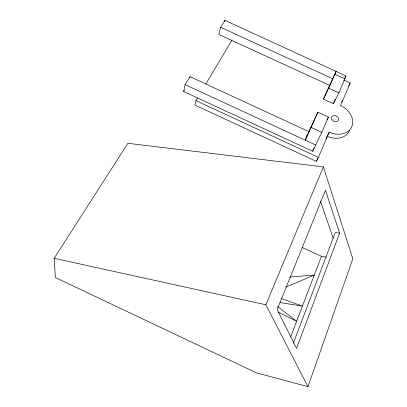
<?xml version="1.0" encoding="UTF-8"?>
<svg xmlns="http://www.w3.org/2000/svg" width="407" height="407" viewBox="0 0 407 407"><rect width="100%" height="100%" fill="white"/><g stroke="black" fill="none" stroke-linecap="round" stroke-linejoin="round"><path stroke-width="0.61" d="M183.674 91.539L185.119 84.631L190.033 76.684L309.03 131.68L305.209 140.186L317.928 112.266L328.408 117.099L321.784 132.336L312.673 151.262L183.674 91.539L184.32 90.486M189.784 77.844L190.033 76.684M197.548 97.96L195.945 100.651L194.892 105.092L316.315 161.35L318.457 157.387L329.243 132.102A18.6 14.403 27.2 0 0 351.796 126.628A18.6 14.403 27.2 0 0 340.562 105.576L350.193 82.997L343.859 80.087M220.599 27.269L218.808 34.432L329.589 85.358L336.111 71.398L328.734 88.202L323.407 99.105L333.394 103.704L338.934 92.893L345.981 75.926L224.878 20.35L220.599 27.269L332.784 78.8M224.572 21.546L224.878 20.35M307.946 386.65L352.849 258.827L323.387 166.885L127.905 143.315L54.151 258.308L55.362 277.533L256.441 372.858L307.946 386.65L265.873 304.787L323.387 166.885M339.601 233.165L296.555 348.438L277.172 309.518L325.473 190.201L339.601 233.165L335.246 232.458L293.406 343.142M290.562 337.067L321.479 256.273L326.399 257.153M316.315 161.35L317.536 158.491M326.088 138.466L326.821 136.752M341.554 102.254L342.297 100.524M312.673 151.262L314.173 147.812M333.394 103.704L335.393 99.11M306.99 135.638L306.212 137.368L307.071 135.663M308.287 132.753L317.928 112.266M323.407 99.105L329.589 85.358M308.47 132.819L309.03 131.68M344.866 78.103L345.981 75.926M326.974 119.882L328.408 117.099M348.519 86.192L350.193 82.997M327.34 135.668L329.243 132.102M205.85 84L231.787 40.4M285.785 287.118L314.285 275.061L289.779 277.081M279.879 302.559L302.411 306.1L281.649 298.616M54.151 258.308L265.873 304.787M302.477 247.654L321.479 256.273M334.961 74.333L344.999 78.943M328.734 88.202L338.934 92.893M311.126 127.411L321.784 132.336M185.119 84.631L315.868 145.116M195.945 100.651L318.457 157.387M278.017 312.057L296.632 321.204L277.528 306.502M320.431 200.966L333.18 238.187M349.537 130.494A18.442 14.352 27.3 0 1 327.065 136.177M331.802 119.434A3.719 2.88 27.2 0 0 337.958 120.833A3.719 2.88 27.2 0 0 335.195 115.685A3.719 2.88 27.2 0 0 331.802 119.434"/></g></svg>
